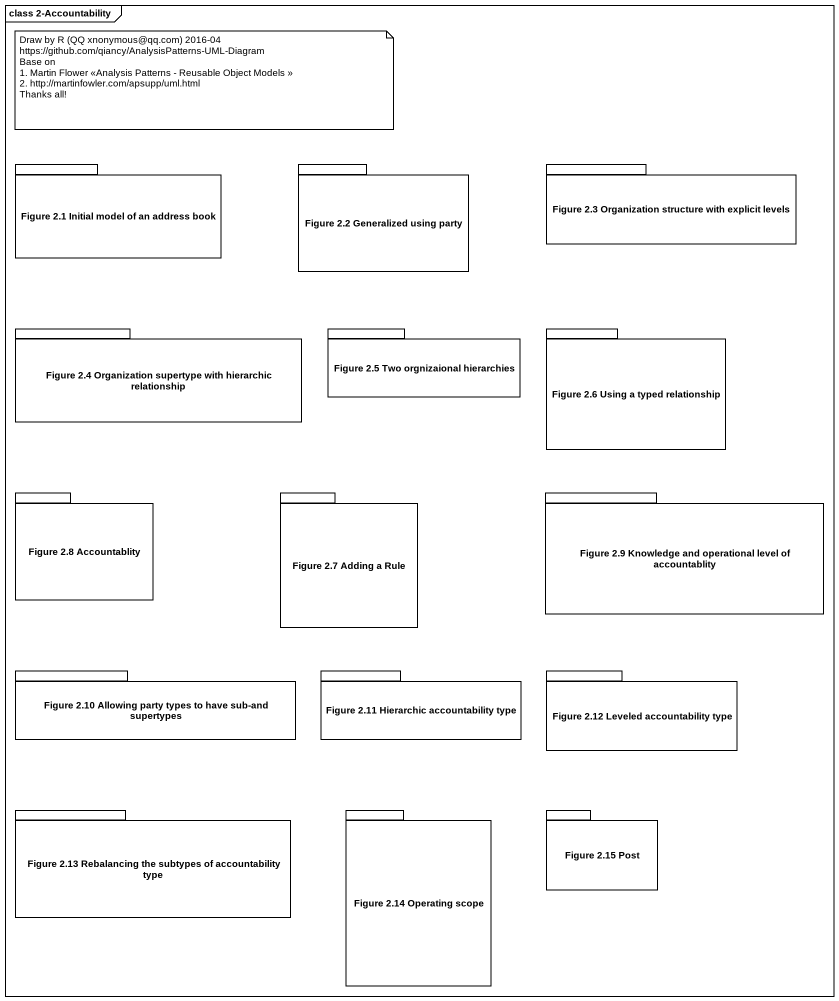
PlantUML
@startuml
mainframe class 2-Accountability
package "Figure 2.1 Initial model of an address book" as Figure_2_1_Initial_model_of {
}
package "Figure 2.2 Generalized using party" as Figure_2_2_Generalized {
}
package "Figure 2.3 Organization structure with explicit levels" as Figure_2_3_Organization {
}
package "Figure 2.4 Organization supertype with hierarchic relationship" as Figure_2_4_Organization {
}
package "Figure 2.5 Two orgnizaional hierarchies" as Figure_2_5_Two_orgnizaional {
}
package "Figure 2.6 Using a typed relationship" as Figure_2_6_Using_a_typed {
}
package "Figure 2.8 Accountablity" as Figure_2_8_Accountablity {
}
package "Figure 2.7 Adding a Rule" as Figure_2_7_Adding_a_Rule {
}
package "Figure 2.9 Knowledge and operational level of accountablity" as Figure_2_9_Knowledge_and {
}
package "Figure 2.10 Allowing party types to have sub-and supertypes" as Figure_2_10_Allowing_party {
}
package "Figure 2.11 Hierarchic accountability type" as Figure_2_11_Hierarchic {
}
package "Figure 2.12 Leveled accountability type" as Figure_2_12_Leveled {
}
package "Figure 2.13 Rebalancing the subtypes of accountability type" as Figure_2_13_Rebalancing_the {
}
package "Figure 2.14 Operating scope" as Figure_2_14_Operating_scope {
}
package "Figure 2.15 Post" as Figure_2_15_Post {
}
note as N1
  Draw by R (QQ xnonymous@qq.com) 2016-04
  https://github.com/qiancy/AnalysisPatterns-UML-Diagram
  Base on
  1. Martin Flower <<Analysis Patterns - Reusable Object Models >>
  2. http://martinfowler.com/apsupp/uml.html
  Thanks all!
end note
@enduml
